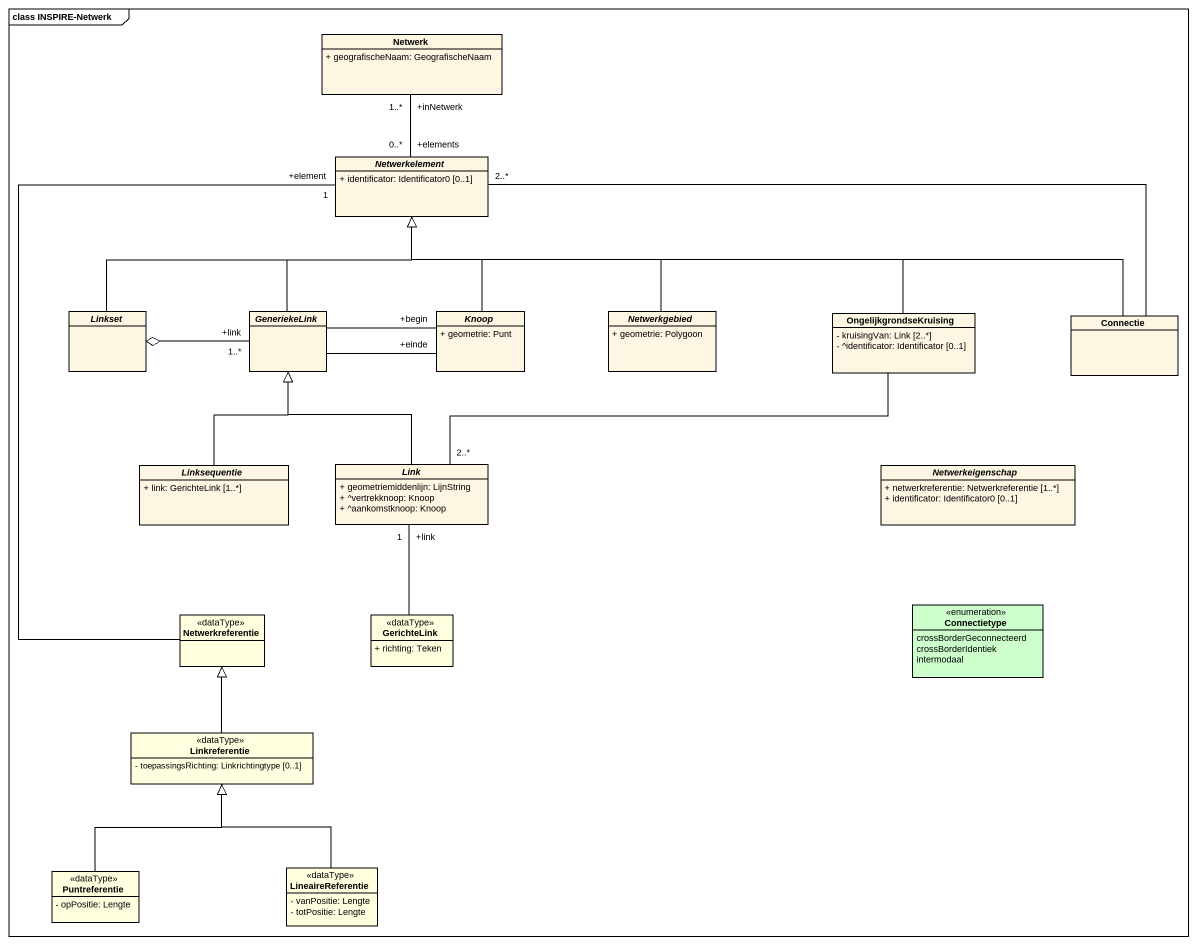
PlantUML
@startuml
mainframe class INSPIRE-Netwerk
hide circle
hide empty members
skinparam classAttributeIconSize 0
class Netwerk {
  + geografischeNaam: GeografischeNaam
}
abstract class Netwerkelement {
  + identificator: Identificator0 [0..1]
}
abstract class Linkset
abstract class GeneriekeLink
abstract class Knoop {
  + geometrie: Punt
}
abstract class Netwerkgebied {
  + geometrie: Polygoon
}
class OngelijkgrondseKruising {
  - kruisingVan: Link [2..*]
  - ^identificator: Identificator [0..1]
}
class Connectie
abstract class Linksequentie {
  + link: GerichteLink [1..*]
}
abstract class Link {
  + geometriemiddenlijn: LijnString
  + ^vertrekknoop: Knoop
  + ^aankomstknoop: Knoop
}
abstract class Netwerkeigenschap {
  + netwerkreferentie: Netwerkreferentie [1..*]
  + identificator: Identificator0 [0..1]
}
class Netwerkreferentie <<dataType>> #FFFFE0
class GerichteLink <<dataType>> #FFFFE0 {
  + richting: Teken
}
enum Connectietype #CCFFCC {
  crossBorderGeconnecteerd
  crossBorderIdentiek
  intermodaal
}
class Linkreferentie <<dataType>> #FFFFE0 {
  - toepassingsRichting: Linkrichtingtype [0..1]
}
class Puntreferentie <<dataType>> #FFFFE0 {
  - opPositie: Lengte
}
class LineaireReferentie <<dataType>> #FFFFE0 {
  - vanPositie: Lengte
  - totPositie: Lengte
}
Netwerk "+inNetwerk\n1..*" -- "+elements\n0..*" Netwerkelement
Linkset -right-|> Netwerkelement
GeneriekeLink -up-|> Netwerkelement
GeneriekeLink "+link\n1..*" -left-o Linkset
GeneriekeLink -right- "+begin" Knoop
GeneriekeLink -right- "+einde" Knoop
Knoop -up-|> Netwerkelement
Netwerkgebied -up-|> Netwerkelement
OngelijkgrondseKruising -left-|> Netwerkelement
OngelijkgrondseKruising -left- "2..*" Link
Connectie -left-|> Netwerkelement
Connectie -left- "2..*" Netwerkelement
Linksequentie -up-|> GeneriekeLink
Link -up-|> GeneriekeLink
Netwerkreferentie -up- "+element\n1" Netwerkelement
GerichteLink -up- "+link\n1" Link
Linkreferentie -up-|> Netwerkreferentie
Puntreferentie -up-|> Linkreferentie
LineaireReferentie -up-|> Linkreferentie
@enduml
